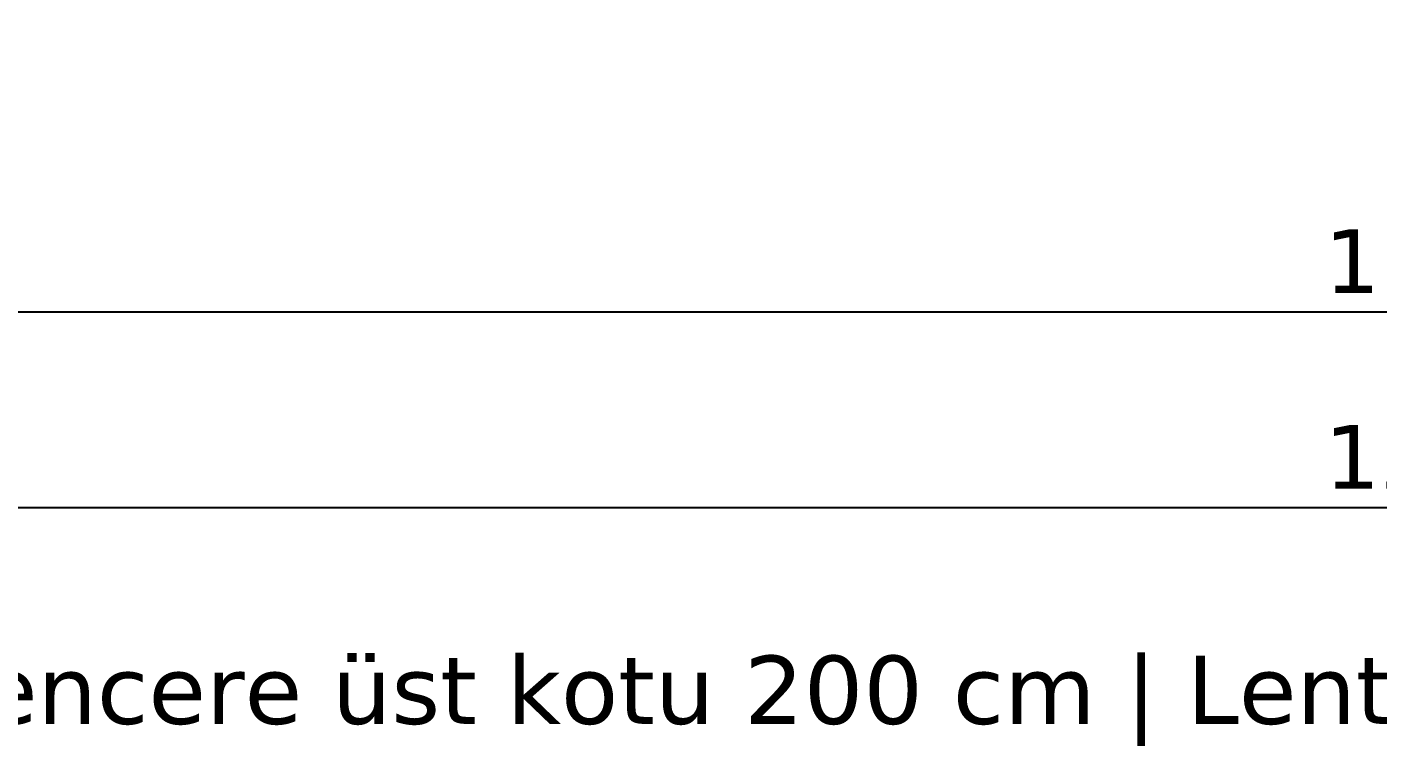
# Model space of a CAD drawing. Header units: centimetres. Extents: x -135 to 5290, y -1327 to 1388.
# Drawn here: x 265.6 to 562.3, y -1104.6 to -946.6 of the extents above; entities that cross this region are included whole.
import ezdxf
from ezdxf.enums import TextEntityAlignment as Align

# ---------------------------------------------------------------- set-up
doc = ezdxf.new("R2010")
doc.units = ezdxf.units.CM
doc.layers.add('ON_OLCU', color=4, linetype='Continuous')
doc.layers.add('ON_YAZI', color=7, linetype='Continuous')
doc.styles.add('PORTMAN', font='DejaVuSans.ttf')
doc.dimstyles.new('PORTMAN', dxfattribs={"dimtxt": 14, "dimasz": 9, "dimexe": 6, "dimexo": 5, "dimgap": 4, "dimtad": 1, "dimtxsty": 'PORTMAN', "dimblk": 'ARCHTICK', "dimcen": 2.5, "dimazin": 3, "dimtfac": 0.5, "dimtmove": 2, "dimatfit": 3})

# ---------------------------------------------------------------- blocks, each defined once
blk = doc.blocks.new('_ARCHTICK')
at = {"color": 0, "linetype": 'BYBLOCK', "const_width": 0.15}
blk.add_lwpolyline([(-0.5, -0.5), (0.5, 0.5)], dxfattribs=at)

msp = doc.modelspace()

# ---------------------------------------------------------------- texts
at = {"layer": 'ON_YAZI', "style": 'PORTMAN'}
msp.add_text('Pencere üst kotu 200 cm | Lento 80 cm | Bina yüksekliği 280 cm', height=15, dxfattribs=at).set_placement((575, -1092.205), align=Align.MIDDLE_CENTER)

# ---------------------------------------------------------------- dimensions: what is measured, and where the dimension line sits
at = {"layer": 'ON_OLCU'}
for base, p1, p2 in [((-30, -1052.205), (-30, -662.205), (1180, -662.205)), ((0, -1009.205), (0, -942.205), (1150, -942.205))]:
    msp.add_linear_dim(base=base, p1=p1, p2=p2, dimstyle='PORTMAN', override={"dimtxt": 14, "dimasz": 9, "dimexe": 6, "dimexo": 5, "dimdec": 2, "dimzin": 8, "dimdsep": 44}, dxfattribs=at).render()

doc.saveas('drawing.dxf')
